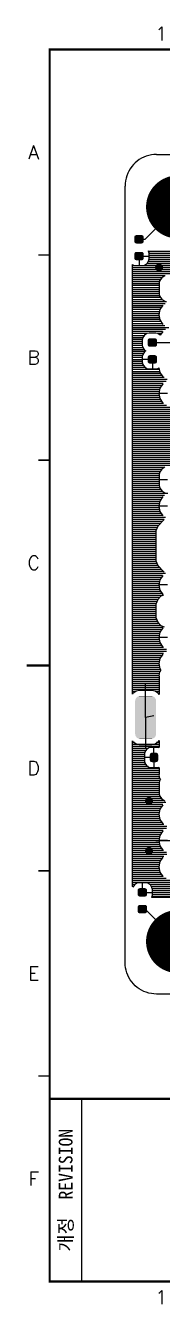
# Model space of a CAD drawing. Extents: x 295 to 953, y 10 to 290.
# Drawn here: x 486.7 to 516.6, y 9.8 to 290.2 of the extents above; entities that cross this region are included whole.
import ezdxf
from ezdxf.enums import TextEntityAlignment as Align

# ---------------------------------------------------------------- set-up
doc = ezdxf.new("R2010")
doc.units = 0
doc.header["$LTSCALE"] = 5
doc.header["$MEASUREMENT"] = 0
doc.linetypes.add('CENTER', pattern=[2, 1.25, -0.25, 0.25, -0.25])
doc.layers.get('0').update_dxf_attribs({"linetype": 'CONTINUOUS', "lineweight": 25})
doc.layers.add('2', color=2, linetype='CENTER', lineweight=13)
for name, color, linetype in [('DV-PEI-A6_BOT', 7, 'CONTINUOUS'), ('SHEET', 3, 'CONTINUOUS'), ('문자', 4, 'CONTINUOUS'), ('테두리', 3, 'CONTINUOUS')]:
    doc.layers.add(name, color=color, linetype=linetype)
doc.styles.add('MARK', font='ARLRDBD.TTF')
doc.styles.get("Standard").update_dxf_attribs({"font": 'simplex.shx'})
doc.styles.add('굴림체', font='')
doc.styles.get('굴림체').set_extended_font_data('GulimChe')

# ---------------------------------------------------------------- blocks, each defined once
blk = doc.blocks.new('B')
at = {"layer": '문자'}
blk.add_hatch(color=256, dxfattribs=at).paths.add_polyline_path([(13.79, 10), (15.31, 6), (16.84, 10)])
at = {"color": 4, "const_width": 0.6}
blk.add_lwpolyline([(48.46, 10.32, 1), (49.06, 10.32, 1)], format="xyb", close=True, dxfattribs=at)
at = {"layer": '문자'}
for p, q in [((10.73, 2), (7.68, 10)), ((7.68, 10), (10.09, 10)), ((11.94, 5.16), (10.09, 10)), ((10.73, 10), (13.15, 10)), ((13.79, 2), (10.73, 10)), ((14.99, 5.16), (13.15, 10)), ((13.79, 10), (16.84, 10)), ((15.31, 6), (13.79, 10)), ((16.84, 10), (15.31, 6)), ((11.94, 5.16), (10.73, 2)), ((14.99, 5.16), (13.79, 2))]:
    blk.add_line(p, q, dxfattribs=at)
at = {"layer": '문자', "style": 'MARK', "oblique": 15}
blk.add_text('WOOJIN', height=6.5, dxfattribs=at).set_placement((36.4, 6), align=Align.MIDDLE_CENTER)
blk = doc.blocks.new('C')
blk.add_line((15, 285), (15, 285))
at = {"layer": '2'}
for p, q in [((252.83, 53.35), (252.83, 44.65)), ((269.53, 49), (248.48, 49))]:
    blk.add_line(p, q, dxfattribs=at)
at = {"layer": 'SHEET'}
for p, q in [((393.14, 60.3), (392.07, 56.28)), ((22, 55), (22, 15)), ((227, 55), (227, 15)), ((247, 55), (247, 22)), ((271, 55), (271, 15)), ((271, 55), (271, 15)), ((333, 55), (333, 15)), ((247, 48), (227, 48)), ((405, 45), (333, 45)), ((333, 43), (247, 43)), ((287, 43), (287, 15)), ((311, 43), (311, 15)), ((333, 36), (247, 36)), ((311, 29), (247, 29)), ((405, 29), (333, 29)), ((396, 29), (396, 15)), ((311, 22), (227, 22))]:
    blk.add_line(p, q, dxfattribs=at)
at = {"layer": 'SHEET', "color": 4}
for p, q in [((258.53, 50.9), (268.03, 51.85)), ((258.53, 50.9), (258.53, 47.1)), ((268.03, 51.85), (268.03, 46.15)), ((258.53, 47.1), (268.03, 46.15))]:
    blk.add_line(p, q, dxfattribs=at)
at = {"layer": 'SHEET'}
for points in [[(333, 55), (380.19, 55), (380.19, 63.49), (333, 63.49)], [(380.19, 55), (405, 55), (405, 63.49), (380.19, 63.49)]]:
    blk.add_lwpolyline(points, close=True, dxfattribs=at)
at = {"layer": 'SHEET', "color": 4}
for radius in [2.85, 1.9]:
    blk.add_circle((252.83, 49), radius, dxfattribs=at)
at = {"layer": 'SHEET'}
blk.add_circle((265.7, 39.32), 3.32, dxfattribs=at)
at = {"layer": '테두리'}
blk.add_line((405, 285), (405, 15), dxfattribs=at)
for points, const_width in [([(210, 290), (210, 285)], 0.5), ([(63.75, 287.5), (63.75, 285)], 0.3), ([(112.5, 287.5), (112.5, 285)], 0.3), ([(161.25, 287.5), (161.25, 285)], 0.3), ([(258.75, 287.5), (258.75, 285)], 0.3), ([(307.5, 287.5), (307.5, 285)], 0.3), ([(356.25, 287.5), (356.25, 285)], 0.3), ([(15, 285), (15, 15), (405, 15), (405, 285), (15, 285)], 0.5), ([(12.5, 240), (15, 240)], 0.3), ([(407.5, 240), (405, 240)], 0.3), ([(12.5, 195), (15, 195)], 0.3), ([(407.5, 195), (405, 195)], 0.3), ([(10, 150), (15, 150)], 0.5), ([(410, 150), (405, 150)], 0.5), ([(12.5, 105), (15, 105)], 0.3), ([(407.5, 105), (405, 105)], 0.3), ([(12.5, 60), (15, 60)], 0.3), ([(407.5, 60), (405, 60)], 0.3), ([(15, 55), (405, 55)], 0.5), ([(63.75, 12.5), (63.75, 15)], 0.3), ([(112.5, 12.5), (112.5, 15)], 0.3), ([(161.25, 12.5), (161.25, 15)], 0.3), ([(210, 10), (210, 15)], 0.5), ([(258.75, 12.5), (258.75, 15)], 0.3), ([(307.5, 12.5), (307.5, 15)], 0.3), ([(356.25, 12.5), (356.25, 15)], 0.3)]:
    blk.add_lwpolyline(points, dxfattribs=dict(at, const_width=const_width))
blk.add_blockref('B', (271, 43))
at = {"layer": '문자'}
for s, p in [('1', (39.38, 288.5)), ('2', (88.12, 288.5)), ('3', (136.88, 288.5)), ('4', (185.62, 288.5)), ('5', (234.38, 288.5)), ('6', (283.12, 288.5)), ('7', (331.88, 288.5)), ('8', (380.62, 288.5)), ('A', (11.5, 262.5)), ('A', (408.5, 262.5)), ('B', (11.5, 217.5)), ('B', (408.5, 217.5)), ('C', (11.5, 172.5)), ('C', (408.5, 172.5)), ('D', (11.5, 127.5)), ('D', (408.5, 127.5)), ('E', (11.5, 82.5)), ('E', (408.5, 82.5)), ('F', (11.5, 37.5)), ('F', (408.5, 37.5)), ('1', (39.38, 11.5)), ('2', (88.12, 11.5)), ('3', (136.88, 11.5)), ('4', (185.62, 11.5)), ('5', (234.38, 11.5)), ('6', (283.12, 11.5)), ('7', (331.88, 11.5)), ('8', (380.62, 11.5))]:
    blk.add_text(s, height=3, dxfattribs=at).set_placement(p, align=Align.MIDDLE)
at = {"layer": '문자', "style": '굴림체'}
for s, height, p in [('SUB-TITLE', 2, (339.77, 61.98)), ('SHEET', 2, (384.24, 61.74)), ('설계 MEMO', 2.5, (237, 51.5)), ('작성일', 2, (279, 41)), ('승   인', 2, (322, 41)), ('DIM.IN mm', 2.85, (259, 39.5)), ('DATE', 2, (279, 38)), ('APPROVED', 2, (322, 38)), ('척도 SCALE', 2.5, (259, 32.5)), ('작  성', 2, (279, 34)), ('DRAWN', 2, (279, 31)), ('설  계', 2, (279, 27)), ('DESIGNED', 2, (279, 24)), ('검  토', 2, (279, 20)), ('CHECKED', 2, (279, 17))]:
    blk.add_text(s, height=height, dxfattribs=at).set_placement(p, align=Align.MIDDLE_CENTER)
blk.add_text('개정  REVISION', height=3, rotation=90, dxfattribs=at).set_placement((18.5, 35), align=Align.MIDDLE_CENTER)
for s, p in [('TITLE', (333.95, 42.05)), ('DWG.NO.', (333.95, 26.15))]:
    blk.add_text(s, height=2, dxfattribs=at).set_placement(p)
at = {"layer": '문자', "style": '굴림체', "width": 0.75}
blk.add_text('공차 적용기준 : WMS C 40201', height=2.85, dxfattribs=at).set_placement((249, 18.5), align=Align.MIDDLE_CENTER)

msp = doc.modelspace()

# ---------------------------------------------------------------- linework, layer by layer
msp.add_line((491.98, 15), (491.98, 15))
msp.add_line((491.98, 15), (491.98, 15))
for points, const_width in [([(523.42, 250.5, -1), (516.52, 250.5, -1)], 6.9), ([(516.35, 237.19, -1), (515.48, 237.19, -1)], 0.876), ([(514.16, 120.35, -1), (513.29, 120.35, -1)], 0.876), ([(514.16, 109.4, -1), (513.29, 109.4, -1)], 0.876), ([(523.42, 89.5, -1), (516.52, 89.5, -1)], 6.9)]:
    msp.add_lwpolyline(points, format="xyb", close=True, dxfattribs=dict(const_width=const_width))
for points in [[(512.54, 244.02), (512.48, 244.13), (510.53, 244.02), (510.59, 244.13)], [(512.47, 244.15), (512.38, 244.24), (510.59, 244.15), (510.69, 244.24)], [(512.48, 244.13), (512.47, 244.15), (510.59, 244.13), (510.59, 244.15)], [(512.38, 244.24), (512.36, 244.25), (510.69, 244.24), (510.7, 244.25)], [(512.36, 244.25), (512.25, 244.31), (510.7, 244.25), (510.82, 244.31)], [(512.25, 244.31), (512.22, 244.31), (510.82, 244.31), (510.83, 244.31)], [(512.22, 244.31), (512.11, 244.33), (510.83, 244.31), (510.96, 244.33)], [(512.56, 243.87), (512.55, 244), (510.5, 243.87), (510.52, 244)], [(512.57, 242.95), (512.57, 243.87), (510.5, 242.95), (510.5, 243.87)], [(512.54, 242.82), (512.56, 242.95), (510.52, 242.82), (510.5, 242.95)], [(512.55, 244), (512.54, 244.02), (510.52, 244), (510.53, 244.02)], [(512.54, 242.8), (512.54, 242.82), (510.53, 242.8), (510.52, 242.82)], [(512.48, 242.69), (512.54, 242.8), (510.58, 242.69), (510.53, 242.8)], [(512.47, 242.68), (512.48, 242.69), (510.6, 242.68), (510.58, 242.69)], [(512.38, 242.58), (512.47, 242.68), (510.68, 242.58), (510.6, 242.68)], [(512.37, 242.57), (512.38, 242.58), (510.7, 242.57), (510.68, 242.58)], [(512.25, 242.51), (512.37, 242.57), (510.81, 242.51), (510.7, 242.57)], [(512.24, 242.51), (512.25, 242.51), (510.84, 242.51), (510.81, 242.51)], [(512.11, 242.49), (512.24, 242.51), (510.96, 242.49), (510.84, 242.51)], [(512.56, 240.2), (512.55, 240.33), (510.5, 240.2), (510.52, 240.33)], [(512.57, 239.27), (512.57, 240.2), (510.5, 239.27), (510.5, 240.2)], [(512.54, 239.14), (512.56, 239.27), (510.52, 239.14), (510.5, 239.27)], [(512.55, 240.33), (512.54, 240.34), (510.52, 240.33), (510.53, 240.34)], [(512.54, 239.13), (512.54, 239.14), (510.53, 239.13), (510.52, 239.14)], [(512.54, 240.34), (512.48, 240.46), (510.53, 240.34), (510.59, 240.46)], [(512.48, 239.01), (512.54, 239.13), (510.58, 239.01), (510.53, 239.13)], [(512.47, 239), (512.48, 239.01), (510.6, 239), (510.58, 239.01)], [(512.47, 240.47), (512.38, 240.56), (510.59, 240.47), (510.69, 240.56)], [(512.48, 240.46), (512.47, 240.47), (510.59, 240.46), (510.59, 240.47)], [(512.38, 238.91), (512.47, 239), (510.68, 238.91), (510.6, 239)], [(512.37, 238.9), (512.38, 238.91), (510.7, 238.9), (510.68, 238.91)], [(512.38, 240.56), (512.36, 240.57), (510.69, 240.56), (510.7, 240.57)], [(512.36, 240.57), (512.25, 240.63), (510.7, 240.57), (510.82, 240.63)], [(512.25, 238.84), (512.37, 238.9), (510.81, 238.84), (510.7, 238.9)], [(512.24, 238.84), (512.25, 238.84), (510.84, 238.84), (510.81, 238.84)], [(512.25, 240.63), (512.22, 240.64), (510.82, 240.63), (510.83, 240.64)], [(512.22, 240.64), (512.11, 240.66), (510.83, 240.64), (510.96, 240.66)], [(512.11, 238.82), (512.24, 238.84), (510.96, 238.82), (510.84, 238.84)], [(515.39, 221.51), (515.3, 221.6), (513.51, 221.51), (513.61, 221.6)], [(515.3, 221.6), (515.29, 221.61), (513.61, 221.6), (513.62, 221.61)], [(515.29, 221.61), (515.17, 221.67), (513.62, 221.61), (513.74, 221.67)], [(515.17, 221.67), (515.15, 221.67), (513.74, 221.67), (513.75, 221.67)], [(515.15, 221.67), (515.03, 221.69), (513.75, 221.67), (513.88, 221.69)], [(515.49, 221.23), (515.47, 221.36), (513.42, 221.23), (513.44, 221.36)], [(515.49, 220.31), (515.49, 221.23), (513.42, 220.31), (513.42, 221.23)], [(515.46, 220.18), (515.49, 220.31), (513.44, 220.18), (513.42, 220.31)], [(515.47, 221.36), (515.46, 221.38), (513.44, 221.36), (513.45, 221.38)], [(515.46, 220.17), (515.46, 220.18), (513.45, 220.17), (513.44, 220.18)], [(515.46, 221.38), (515.4, 221.5), (513.45, 221.38), (513.51, 221.5)], [(515.4, 220.05), (515.46, 220.17), (513.5, 220.05), (513.45, 220.17)], [(515.39, 220.04), (515.4, 220.05), (513.52, 220.04), (513.5, 220.05)], [(515.4, 221.5), (515.39, 221.51), (513.51, 221.5), (513.51, 221.51)], [(515.3, 219.94), (515.39, 220.04), (513.61, 219.94), (513.52, 220.04)], [(515.29, 219.94), (515.3, 219.94), (513.62, 219.94), (513.61, 219.94)], [(515.17, 219.88), (515.29, 219.94), (513.73, 219.88), (513.62, 219.94)], [(515.16, 219.87), (515.17, 219.88), (513.76, 219.87), (513.73, 219.88)], [(515.03, 219.85), (515.16, 219.87), (513.88, 219.85), (513.76, 219.87)], [(515.49, 217.56), (515.47, 217.69), (513.42, 217.56), (513.44, 217.69)], [(515.49, 216.64), (515.49, 217.56), (513.42, 216.64), (513.42, 217.56)], [(515.46, 216.51), (515.49, 216.64), (513.44, 216.51), (513.42, 216.64)], [(515.47, 217.69), (515.46, 217.7), (513.44, 217.69), (513.45, 217.7)], [(515.46, 216.49), (515.46, 216.51), (513.45, 216.49), (513.44, 216.51)], [(515.46, 217.7), (515.4, 217.82), (513.45, 217.7), (513.51, 217.82)], [(515.4, 216.38), (515.46, 216.49), (513.5, 216.38), (513.45, 216.49)], [(515.39, 216.36), (515.4, 216.38), (513.52, 216.36), (513.5, 216.38)], [(515.39, 217.83), (515.3, 217.93), (513.51, 217.83), (513.61, 217.93)], [(515.4, 217.82), (515.39, 217.83), (513.51, 217.82), (513.51, 217.83)], [(515.3, 216.27), (515.39, 216.36), (513.61, 216.27), (513.52, 216.36)], [(515.3, 217.93), (515.29, 217.93), (513.61, 217.93), (513.62, 217.93)], [(515.29, 216.26), (515.3, 216.27), (513.62, 216.26), (513.61, 216.27)], [(515.29, 217.93), (515.17, 217.99), (513.62, 217.93), (513.74, 217.99)], [(515.17, 216.2), (515.29, 216.26), (513.73, 216.2), (513.62, 216.26)], [(515.16, 216.2), (515.17, 216.2), (513.76, 216.2), (513.73, 216.2)], [(515.17, 217.99), (515.15, 218), (513.74, 217.99), (513.75, 218)], [(515.15, 218), (515.03, 218.02), (513.75, 218), (513.88, 218.02)], [(515.03, 216.18), (515.16, 216.2), (513.88, 216.18), (513.76, 216.2)], [(514.92, 143.01), (514.78, 143.12), (511.03, 143.01), (511.18, 143.12)], [(514.78, 143.12), (514.74, 143.15), (511.18, 143.12), (511.22, 143.15)], [(514.74, 143.15), (514.58, 143.23), (511.22, 143.15), (511.39, 143.23)], [(514.58, 143.23), (514.53, 143.25), (511.39, 143.23), (511.42, 143.25)], [(514.53, 143.25), (514.36, 143.3), (511.42, 143.25), (511.62, 143.3)], [(514.36, 143.3), (514.28, 143.31), (511.62, 143.3), (511.65, 143.31)], [(514.28, 143.31), (514.13, 143.33), (511.65, 143.31), (511.83, 143.33)], [(515.28, 142.17), (515.27, 142.36), (510.68, 142.17), (510.7, 142.36)], [(515.28, 142.09), (515.28, 142.17), (510.68, 142.09), (510.68, 142.17)], [(515.28, 135.13), (515.28, 142.09), (510.68, 135.13), (510.68, 142.09)], [(515.26, 142.4), (515.21, 142.58), (510.7, 142.4), (510.76, 142.58)], [(515.27, 142.36), (515.26, 142.4), (510.7, 142.36), (510.7, 142.4)], [(515.21, 142.58), (515.19, 142.63), (510.76, 142.58), (510.77, 142.63)], [(515.19, 142.63), (515.1, 142.79), (510.77, 142.63), (510.86, 142.79)], [(515.1, 142.79), (515.07, 142.83), (510.86, 142.79), (510.88, 142.83)], [(515.07, 142.83), (514.96, 142.97), (510.88, 142.83), (511.01, 142.97)], [(514.96, 142.97), (514.92, 143.01), (511.01, 142.97), (511.03, 143.01)], [(515.28, 135.05), (515.28, 135.13), (510.68, 135.05), (510.68, 135.13)], [(515.26, 134.86), (515.28, 135.05), (510.7, 134.86), (510.68, 135.05)], [(515.26, 134.82), (515.26, 134.86), (510.71, 134.82), (510.7, 134.86)], [(515.2, 134.64), (515.26, 134.82), (510.76, 134.64), (510.71, 134.82)], [(515.19, 134.6), (515.2, 134.64), (510.78, 134.6), (510.76, 134.64)], [(515.1, 134.43), (515.19, 134.6), (510.86, 134.43), (510.78, 134.6)], [(515.08, 134.39), (515.1, 134.43), (510.89, 134.39), (510.86, 134.43)], [(514.96, 134.25), (515.08, 134.39), (511, 134.25), (510.89, 134.39)], [(514.93, 134.22), (514.96, 134.25), (511.04, 134.22), (511, 134.25)], [(514.78, 134.1), (514.93, 134.22), (511.18, 134.1), (511.04, 134.22)], [(514.75, 134.07), (514.78, 134.1), (511.22, 134.07), (511.18, 134.1)], [(514.57, 133.99), (514.75, 134.07), (511.38, 133.99), (511.22, 134.07)], [(514.54, 133.97), (514.57, 133.99), (511.44, 133.97), (511.38, 133.99)], [(514.35, 133.92), (514.54, 133.97), (511.6, 133.92), (511.44, 133.97)], [(514.32, 133.91), (514.35, 133.92), (511.69, 133.91), (511.6, 133.92)], [(514.13, 133.9), (514.32, 133.91), (511.83, 133.9), (511.69, 133.91)], [(515.73, 130.42), (515.71, 130.55), (513.89, 130.42), (513.91, 130.55)], [(515.73, 129.28), (515.73, 130.42), (513.89, 129.28), (513.89, 130.42)], [(515.73, 129.27), (515.73, 129.28), (513.89, 129.27), (513.89, 129.28)], [(515.71, 129.14), (515.73, 129.27), (513.91, 129.14), (513.89, 129.27)], [(515.7, 130.57), (515.65, 130.68), (513.91, 130.57), (513.98, 130.68)], [(515.71, 130.55), (515.7, 130.57), (513.91, 130.55), (513.91, 130.57)], [(515.71, 129.13), (515.71, 129.14), (513.92, 129.13), (513.91, 129.14)], [(515.64, 129.01), (515.71, 129.13), (513.97, 129.01), (513.92, 129.13)], [(515.63, 130.7), (515.55, 130.79), (513.98, 130.7), (514.08, 130.79)], [(515.65, 130.68), (515.63, 130.7), (513.98, 130.68), (513.98, 130.7)], [(515.55, 130.79), (515.53, 130.8), (514.08, 130.79), (514.09, 130.8)], [(515.53, 130.8), (515.42, 130.85), (514.09, 130.8), (514.21, 130.85)], [(515.42, 130.85), (515.39, 130.86), (514.21, 130.85), (514.22, 130.86)], [(515.39, 130.86), (515.27, 130.88), (514.22, 130.86), (514.35, 130.88)], [(515.64, 129), (515.64, 129.01), (513.99, 129), (513.97, 129.01)], [(515.54, 128.91), (515.64, 129), (514.08, 128.91), (513.99, 129)], [(515.53, 128.9), (515.54, 128.91), (514.09, 128.9), (514.08, 128.91)], [(515.41, 128.84), (515.53, 128.9), (514.2, 128.84), (514.09, 128.9)], [(515.4, 128.84), (515.41, 128.84), (514.23, 128.84), (514.2, 128.84)], [(515.27, 128.82), (515.4, 128.84), (514.35, 128.82), (514.23, 128.84)], [(515.27, 128.81), (515.27, 128.82), (514.35, 128.81), (514.35, 128.82)], [(513.27, 100.89), (513.21, 101), (511.26, 100.89), (511.32, 101)], [(513.2, 101.02), (513.11, 101.11), (511.32, 101.02), (511.42, 101.11)], [(513.21, 101), (513.2, 101.02), (511.32, 101), (511.32, 101.02)], [(513.11, 101.11), (513.09, 101.12), (511.42, 101.11), (511.43, 101.12)], [(513.09, 101.12), (512.98, 101.18), (511.43, 101.12), (511.55, 101.18)], [(512.98, 101.18), (512.95, 101.18), (511.55, 101.18), (511.56, 101.18)], [(512.95, 101.18), (512.84, 101.2), (511.56, 101.18), (511.69, 101.2)], [(513.29, 100.74), (513.28, 100.87), (511.23, 100.74), (511.25, 100.87)], [(513.3, 99.82), (513.3, 100.74), (511.23, 99.82), (511.23, 100.74)], [(513.27, 99.69), (513.29, 99.82), (511.25, 99.69), (511.23, 99.82)], [(513.28, 100.87), (513.27, 100.89), (511.25, 100.87), (511.26, 100.89)], [(513.27, 99.68), (513.27, 99.69), (511.26, 99.68), (511.25, 99.69)], [(513.21, 99.56), (513.27, 99.68), (511.31, 99.56), (511.26, 99.68)], [(513.2, 99.55), (513.21, 99.56), (511.33, 99.55), (511.31, 99.56)], [(513.11, 99.45), (513.2, 99.55), (511.41, 99.45), (511.33, 99.55)], [(513.1, 99.44), (513.11, 99.45), (511.43, 99.44), (511.41, 99.45)], [(512.98, 99.39), (513.1, 99.44), (511.54, 99.39), (511.43, 99.44)], [(512.97, 99.38), (512.98, 99.39), (511.57, 99.38), (511.54, 99.39)], [(512.84, 99.36), (512.97, 99.38), (511.69, 99.36), (511.57, 99.38)], [(513.29, 97.07), (513.28, 97.2), (511.23, 97.07), (511.25, 97.2)], [(513.3, 96.15), (513.3, 97.07), (511.23, 96.15), (511.23, 97.07)], [(513.27, 96.02), (513.29, 96.15), (511.25, 96.02), (511.23, 96.15)], [(513.28, 97.2), (513.27, 97.21), (511.25, 97.2), (511.26, 97.21)], [(513.27, 96), (513.27, 96.02), (511.26, 96), (511.25, 96.02)], [(513.27, 97.21), (513.21, 97.33), (511.26, 97.21), (511.32, 97.33)], [(513.21, 95.88), (513.27, 96), (511.31, 95.88), (511.26, 96)], [(513.2, 95.87), (513.21, 95.88), (511.33, 95.87), (511.31, 95.88)], [(513.2, 97.34), (513.11, 97.43), (511.32, 97.34), (511.42, 97.43)], [(513.21, 97.33), (513.2, 97.34), (511.32, 97.33), (511.32, 97.34)], [(513.11, 95.78), (513.2, 95.87), (511.41, 95.78), (511.33, 95.87)], [(513.1, 95.77), (513.11, 95.78), (511.43, 95.77), (511.41, 95.78)], [(513.11, 97.43), (513.09, 97.44), (511.42, 97.43), (511.43, 97.44)], [(513.09, 97.44), (512.98, 97.5), (511.43, 97.44), (511.55, 97.5)], [(512.98, 95.71), (513.1, 95.77), (511.54, 95.71), (511.43, 95.77)], [(512.97, 95.71), (512.98, 95.71), (511.57, 95.71), (511.54, 95.71)], [(512.98, 97.5), (512.95, 97.51), (511.55, 97.5), (511.56, 97.51)], [(512.95, 97.51), (512.84, 97.53), (511.56, 97.51), (511.69, 97.53)], [(512.84, 95.69), (512.97, 95.71), (511.69, 95.69), (511.57, 95.71)]]:
    msp.add_solid(points)
at = {"layer": 'DV-PEI-A6_BOT'}
for p, q in [((511.6, 260.87), (511.14, 260.54)), ((512.09, 261.16), (511.6, 260.87)), ((512.61, 261.42), (512.09, 261.16)), ((513.13, 261.63), (512.61, 261.42)), ((513.68, 261.78), (513.13, 261.63)), ((514.24, 261.9), (513.68, 261.78)), ((514.8, 261.98), (514.24, 261.9)), ((515.38, 262), (514.8, 261.98)), ((515.38, 262), (858.07, 262)), ((509.31, 258.38), (509.06, 257.87)), ((509.6, 258.87), (509.31, 258.38)), ((509.93, 259.34), (509.6, 258.87)), ((510.3, 259.77), (509.93, 259.34)), ((510.7, 260.17), (510.3, 259.77)), ((511.14, 260.54), (510.7, 260.17)), ((508.5, 255.67), (508.48, 255.09)), ((508.57, 256.23), (508.5, 255.67)), ((508.69, 256.79), (508.57, 256.23)), ((508.85, 257.34), (508.69, 256.79)), ((509.06, 257.87), (508.85, 257.34)), ((508.48, 84.9), (508.48, 255.09)), ((512.89, 243.41), (519.97, 250.5)), ((511.53, 243.41), (512.89, 243.41)), ((511.53, 239.3), (511.53, 237.64)), ((511.97, 239.74), (513.74, 239.74)), ((513.29, 238.1), (513.64, 238.64)), ((531.68, 238.5), (513.55, 238.5)), ((513.64, 240.83), (513.64, 240.85)), ((513.64, 240.85), (527.3, 240.84)), ((513.74, 240.36), (513.64, 240.83)), ((513.64, 238.64), (513.74, 239.11)), ((531.68, 240.69), (513.67, 240.69)), ((531.68, 238.94), (513.71, 238.94)), ((513.74, 239.11), (513.74, 240.36)), ((531.68, 240.26), (513.74, 240.26)), ((531.68, 239.82), (513.74, 239.82)), ((531.68, 239.38), (513.74, 239.38)), ((510.07, 159.79), (510.07, 237.91)), ((510.07, 237.91), (510.32, 237.74)), ((531.68, 237.63), (510.07, 237.63)), ((531.68, 237.19), (510.07, 237.19)), ((531.68, 236.75), (510.07, 236.75)), ((531.68, 236.31), (510.07, 236.31)), ((531.68, 235.87), (510.07, 235.87)), ((510.32, 237.74), (510.8, 237.64)), ((510.8, 237.64), (512.27, 237.64)), ((512.27, 237.64), (512.75, 237.74)), ((512.75, 237.74), (513.29, 238.1)), ((531.68, 238.06), (513.24, 238.06)), ((517.22, 235.44), (510.07, 235.44)), ((516.52, 235), (510.07, 235)), ((516.21, 234.56), (510.07, 234.56)), ((516, 234.12), (510.07, 234.12)), ((515.91, 233.68), (510.07, 233.68)), ((515.91, 233.25), (510.07, 233.25)), ((516.04, 234.3), (515.91, 233.7)), ((515.91, 233.7), (515.91, 231.55)), ((516.49, 234.97), (516.04, 234.3)), ((517.16, 235.43), (516.49, 234.97)), ((515.91, 232.81), (510.07, 232.81)), ((515.91, 232.37), (510.07, 232.37)), ((515.91, 231.93), (510.07, 231.93)), ((515.93, 231.49), (510.07, 231.49)), ((516.01, 231.05), (510.07, 231.05)), ((516.26, 230.62), (510.07, 230.62)), ((516.63, 230.18), (510.07, 230.18)), ((515.91, 231.55), (516.04, 230.95)), ((516.04, 230.95), (516.49, 230.28)), ((516.49, 230.28), (517.16, 229.82)), ((517.57, 229.74), (510.07, 229.74)), ((517.22, 229.3), (510.07, 229.3)), ((516.66, 228.86), (510.07, 228.86)), ((516.36, 228.43), (510.07, 228.43)), ((516.08, 227.99), (510.07, 227.99)), ((516, 227.55), (510.07, 227.55)), ((516.09, 228.02), (515.86, 226.88)), ((516.73, 228.98), (516.09, 228.02)), ((515.91, 227.11), (510.07, 227.11)), ((515.9, 226.67), (510.07, 226.67)), ((515.98, 226.23), (510.07, 226.23)), ((516.07, 225.8), (510.07, 225.8)), ((516.34, 225.36), (510.07, 225.36)), ((516.63, 224.92), (510.07, 224.92)), ((517.16, 224.48), (510.07, 224.48)), ((515.86, 226.88), (516.09, 225.74)), ((516.09, 225.74), (516.73, 224.77)), ((518.09, 224.04), (510.07, 224.04)), ((517.3, 223.61), (510.07, 223.61)), ((516.69, 223.17), (510.07, 223.17)), ((513.19, 222.73), (510.07, 222.73)), ((512.63, 222.29), (510.07, 222.29)), ((512.34, 221.85), (510.07, 221.85)), ((512.35, 221.87), (512.25, 221.4)), ((512.71, 222.41), (512.35, 221.87)), ((513.24, 222.77), (512.71, 222.41)), ((513.72, 222.86), (513.24, 222.77)), ((515.19, 222.86), (513.72, 222.86)), ((515.67, 222.77), (515.19, 222.86)), ((516.19, 222.42), (515.67, 222.77)), ((516.4, 222.73), (515.72, 222.73)), ((516.73, 223.23), (516.19, 222.42)), ((512.26, 221.42), (510.07, 221.42)), ((512.25, 220.98), (510.07, 220.98)), ((512.25, 220.54), (510.07, 220.54)), ((512.26, 220.1), (510.07, 220.1)), ((512.36, 219.66), (510.07, 219.66)), ((512.65, 219.22), (510.07, 219.22)), ((512.25, 221.4), (512.25, 220.15)), ((512.25, 220.15), (512.35, 219.68)), ((512.35, 219.68), (512.71, 219.14)), ((512.71, 219.14), (513.02, 218.94)), ((513.02, 218.94), (512.71, 218.73)), ((514.45, 220.77), (518.48, 220.77)), ((512.79, 218.79), (510.07, 218.79)), ((512.46, 218.35), (510.07, 218.35)), ((512.29, 217.91), (510.07, 217.91)), ((512.25, 217.47), (510.07, 217.47)), ((512.25, 217.03), (510.07, 217.03)), ((512.25, 216.6), (510.07, 216.6)), ((512.32, 216.16), (510.07, 216.16)), ((512.35, 218.19), (512.25, 217.72)), ((512.25, 217.72), (512.25, 216.47)), ((514.02, 217.1), (512.25, 217.1)), ((512.25, 216.47), (512.35, 216)), ((512.71, 218.73), (512.35, 218.19)), ((512.35, 216), (512.71, 215.46)), ((514.45, 216.66), (514.45, 215.01)), ((512.53, 215.72), (510.07, 215.72)), ((512.98, 215.28), (510.07, 215.28)), ((515.97, 214.84), (510.07, 214.84)), ((516.05, 214.4), (510.07, 214.4)), ((516.26, 213.97), (510.07, 213.97)), ((516.56, 213.53), (510.07, 213.53)), ((512.71, 215.46), (513.24, 215.1)), ((513.24, 215.1), (513.72, 215.01)), ((513.72, 215.01), (515.19, 215.01)), ((515.19, 215.01), (515.67, 215.1)), ((515.67, 215.1), (515.89, 215.25)), ((515.89, 215.25), (516.09, 214.24)), ((516.09, 214.24), (516.73, 213.27)), ((517, 213.09), (510.07, 213.09)), ((517.66, 212.65), (510.07, 212.65)), ((517.46, 212.21), (510.07, 212.21)), ((516.8, 211.78), (510.07, 211.78)), ((516.47, 211.34), (510.07, 211.34)), ((516.18, 210.9), (510.07, 210.9)), ((516.03, 210.46), (510.07, 210.46)), ((516.09, 210.77), (515.86, 209.63)), ((516.73, 211.73), (516.09, 210.77)), ((515.94, 210.02), (510.07, 210.02)), ((515.87, 209.59), (510.07, 209.59)), ((515.96, 209.15), (510.07, 209.15)), ((516.04, 208.71), (510.07, 208.71)), ((516.23, 208.27), (510.07, 208.27)), ((516.52, 207.83), (510.07, 207.83)), ((517.8, 209.63), (515.86, 209.63)), ((515.86, 209.63), (516.09, 208.49)), ((516.09, 208.49), (516.73, 207.52)), ((516.91, 207.39), (510.07, 207.39)), ((517.57, 206.96), (510.07, 206.96)), ((579.51, 206.52), (510.07, 206.52)), ((579.8, 206.08), (510.07, 206.08)), ((580.41, 205.64), (510.07, 205.64)), ((596.44, 205.2), (510.07, 205.2)), ((595.82, 204.77), (510.07, 204.77)), ((595.53, 204.33), (510.07, 204.33)), ((595.35, 203.89), (510.07, 203.89)), ((526.53, 203.45), (510.07, 203.45)), ((525.68, 203.01), (510.07, 203.01)), ((525.24, 202.57), (510.07, 202.57)), ((524.81, 202.14), (510.07, 202.14)), ((524.37, 201.7), (510.07, 201.7)), ((523.93, 201.26), (510.07, 201.26)), ((523.49, 200.82), (510.07, 200.82)), ((523.05, 200.38), (510.07, 200.38)), ((522.8, 199.95), (510.07, 199.95)), ((522.62, 199.51), (510.07, 199.51)), ((522.49, 199.07), (510.07, 199.07)), ((522.49, 198.63), (510.07, 198.63)), ((522.49, 198.19), (510.07, 198.19)), ((522.49, 197.76), (510.07, 197.76)), ((522.49, 197.32), (510.07, 197.32)), ((522.49, 196.88), (510.07, 196.88)), ((522.49, 196.44), (510.07, 196.44)), ((522.49, 196), (510.07, 196)), ((522.49, 195.56), (510.07, 195.56)), ((522.49, 195.13), (510.07, 195.13)), ((522.49, 194.69), (510.07, 194.69)), ((522.49, 194.25), (510.07, 194.25)), ((522.49, 193.81), (510.07, 193.81)), ((517.04, 193.37), (510.07, 193.37)), ((516.44, 192.94), (510.07, 192.94)), ((516.15, 192.5), (510.07, 192.5)), ((515.98, 192.06), (510.07, 192.06)), ((515.91, 191.62), (510.07, 191.62)), ((515.91, 191.18), (510.07, 191.18)), ((515.91, 190.74), (510.07, 190.74)), ((516.04, 192.33), (515.91, 191.73)), ((515.91, 191.73), (515.91, 189.58)), ((516.49, 193.01), (516.04, 192.33)), ((517.16, 193.46), (516.49, 193.01)), ((515.91, 190.31), (510.07, 190.31)), ((515.91, 189.87), (510.07, 189.87)), ((515.94, 189.43), (510.07, 189.43)), ((516.03, 188.99), (510.07, 188.99)), ((516.32, 188.55), (510.07, 188.55)), ((516.77, 188.12), (510.07, 188.12)), ((517.8, 190.66), (515.91, 190.66)), ((515.91, 189.58), (516.04, 188.98)), ((516.04, 188.98), (516.49, 188.31)), ((516.49, 188.31), (517.16, 187.85)), ((517.81, 187.68), (510.07, 187.68)), ((517.08, 187.24), (510.07, 187.24)), ((516.59, 186.8), (510.07, 186.8)), ((516.3, 186.36), (510.07, 186.36)), ((516.06, 185.93), (510.07, 185.93)), ((515.98, 185.49), (510.07, 185.49)), ((516.09, 186.05), (515.86, 184.91)), ((516.73, 187.01), (516.09, 186.05)), ((515.89, 185.05), (510.07, 185.05)), ((515.92, 184.61), (510.07, 184.61)), ((516.01, 184.17), (510.07, 184.17)), ((516.11, 183.73), (510.07, 183.73)), ((516.4, 183.3), (510.07, 183.3)), ((516.69, 182.86), (510.07, 182.86)), ((517.3, 182.42), (510.07, 182.42)), ((517.8, 184.91), (515.86, 184.91)), ((515.86, 184.91), (516.09, 183.77)), ((516.09, 183.77), (516.73, 182.8)), ((517.07, 181.98), (510.07, 181.98)), ((516.63, 181.54), (510.07, 181.54)), ((516.19, 181.11), (510.07, 181.11)), ((515.75, 180.67), (510.07, 180.67)), ((515.49, 180.23), (510.07, 180.23)), ((515.31, 179.79), (510.07, 179.79)), ((515.62, 180.54), (515.18, 179.49)), ((517.07, 181.99), (515.62, 180.54)), ((515.18, 179.35), (510.07, 179.35)), ((515.18, 178.91), (510.07, 178.91)), ((515.18, 178.48), (510.07, 178.48)), ((515.18, 178.04), (510.07, 178.04)), ((515.18, 177.6), (510.07, 177.6)), ((515.18, 177.16), (510.07, 177.16)), ((515.18, 176.72), (510.07, 176.72)), ((515.18, 179.49), (515.18, 172.94)), ((515.18, 176.29), (510.07, 176.29)), ((515.18, 175.85), (510.07, 175.85)), ((515.18, 175.41), (510.07, 175.41)), ((515.18, 174.97), (510.07, 174.97)), ((515.18, 174.53), (510.07, 174.53)), ((515.18, 174.1), (510.07, 174.1)), ((515.18, 173.66), (510.07, 173.66)), ((515.18, 173.22), (510.07, 173.22)), ((515.25, 172.78), (510.07, 172.78)), ((515.44, 172.34), (510.07, 172.34)), ((515.62, 171.9), (510.07, 171.9)), ((516.04, 171.47), (510.07, 171.47)), ((515.18, 172.94), (515.62, 171.89)), ((515.62, 171.89), (517.07, 170.44)), ((516.48, 171.03), (510.07, 171.03)), ((516.92, 170.59), (510.07, 170.59)), ((517.32, 170.15), (510.07, 170.15)), ((516.7, 169.71), (510.07, 169.71)), ((516.41, 169.28), (510.07, 169.28)), ((516.11, 168.84), (510.07, 168.84)), ((516.01, 168.4), (510.07, 168.4)), ((516.09, 168.8), (515.86, 167.66)), ((516.73, 169.76), (516.09, 168.8)), ((515.92, 167.96), (510.07, 167.96)), ((515.89, 167.52), (510.07, 167.52)), ((515.97, 167.08), (510.07, 167.08)), ((516.06, 166.65), (510.07, 166.65)), ((516.29, 166.21), (510.07, 166.21)), ((516.59, 165.77), (510.07, 165.77)), ((517.8, 167.66), (515.86, 167.66)), ((515.86, 167.66), (516.09, 166.52)), ((516.09, 166.52), (516.73, 165.55)), ((516.69, 165.33), (510.07, 165.33)), ((516.04, 164.89), (510.07, 164.89)), ((515.62, 164.46), (510.07, 164.46)), ((515.44, 164.02), (510.07, 164.02)), ((515.25, 163.58), (510.07, 163.58)), ((515.18, 163.14), (510.07, 163.14)), ((515.18, 162.7), (510.07, 162.7)), ((515.62, 164.48), (515.18, 163.42)), ((515.18, 163.42), (515.18, 160.53)), ((516.34, 165.19), (515.62, 164.48)), ((516.91, 165.43), (516.34, 165.19)), ((515.18, 162.27), (510.07, 162.27)), ((515.18, 161.83), (510.07, 161.83)), ((515.18, 161.39), (510.07, 161.39)), ((515.18, 160.95), (510.07, 160.95)), ((515.19, 160.51), (510.07, 160.51)), ((515.37, 160.07), (510.07, 160.07)), ((515.18, 160.53), (515.62, 159.47)), ((510.07, 143.72), (510.07, 159.79)), ((515.55, 159.64), (510.07, 159.64)), ((515.9, 159.2), (510.07, 159.2)), ((516.34, 158.76), (510.07, 158.76)), ((516.83, 158.32), (510.07, 158.32)), ((516.48, 157.88), (510.07, 157.88)), ((516.19, 157.45), (510.07, 157.45)), ((515.62, 159.47), (516.34, 158.76)), ((516.09, 157.3), (515.86, 156.15)), ((516.73, 158.26), (516.09, 157.3)), ((516.34, 158.76), (517.04, 158.47)), ((516.03, 157.01), (510.07, 157.01)), ((515.94, 156.57), (510.07, 156.57)), ((515.86, 156.13), (510.07, 156.13)), ((515.95, 155.69), (510.07, 155.69)), ((516.04, 155.25), (510.07, 155.25)), ((516.22, 154.82), (510.07, 154.82)), ((516.51, 154.38), (510.07, 154.38)), ((517.8, 156.15), (515.86, 156.15)), ((515.86, 156.15), (516.09, 155.02)), ((516.09, 155.02), (516.73, 154.05)), ((516.9, 153.94), (510.07, 153.94)), ((517.55, 153.5), (510.07, 153.5)), ((517.56, 153.06), (510.07, 153.06)), ((516.91, 152.63), (510.07, 152.63)), ((516.52, 152.19), (510.07, 152.19)), ((516.22, 151.75), (510.07, 151.75)), ((516.09, 151.54), (515.86, 150.41)), ((516.73, 152.51), (516.09, 151.54)), ((516.04, 151.31), (510.07, 151.31)), ((515.96, 150.87), (510.07, 150.87)), ((515.87, 150.43), (510.07, 150.43)), ((515.94, 150), (510.07, 150)), ((516.03, 149.56), (510.07, 149.56)), ((516.18, 149.12), (510.07, 149.12)), ((516.14, 148.68), (510.07, 148.68)), ((515.86, 150.41), (516.09, 149.27)), ((516.14, 148.7), (516.08, 148.56)), ((516.09, 149.27), (516.32, 148.92)), ((516.24, 148.8), (516.14, 148.7)), ((516.32, 148.92), (516.24, 148.8)), ((515.96, 148.24), (510.07, 148.24)), ((515.9, 147.81), (510.07, 147.81)), ((515.91, 147.37), (510.07, 147.37)), ((515.91, 146.93), (510.07, 146.93)), ((515.91, 146.49), (510.07, 146.49)), ((515.91, 146.05), (510.07, 146.05)), ((512.98, 145.9), (512.99, 145.91)), ((512.98, 138.61), (512.98, 145.9)), ((515.91, 148.02), (515.89, 147.87)), ((515.89, 147.87), (515.91, 147.72)), ((515.97, 148.3), (515.91, 148.16)), ((515.91, 148.16), (515.91, 148.02)), ((515.91, 147.72), (515.91, 143.67)), ((516, 148.44), (515.97, 148.3)), ((516.08, 148.56), (516, 148.44)), ((515.91, 145.62), (510.07, 145.62)), ((515.91, 145.18), (510.07, 145.18)), ((515.91, 144.74), (510.07, 144.74)), ((510.84, 144.3), (510.07, 144.3)), ((510.19, 143.86), (510.07, 143.86)), ((510.16, 143.85), (510.07, 143.72)), ((510.93, 144.36), (510.16, 143.85)), ((511.6, 144.49), (510.93, 144.36)), ((514.35, 144.49), (511.6, 144.49)), ((512.98, 139.05), (512.98, 144.49)), ((515.03, 144.36), (514.35, 144.49)), ((515.8, 143.85), (515.03, 144.36)), ((515.91, 144.3), (515.11, 144.3)), ((515.91, 143.86), (515.77, 143.86)), ((515.91, 143.67), (515.8, 143.85)), ((514.81, 138.97), (512.98, 138.61)), ((512.98, 138.61), (512.98, 132.05)), ((512.98, 138.17), (512.98, 132.72)), ((510.07, 115.97), (510.07, 133.49)), ((510.07, 133.49), (510.16, 133.37)), ((510.56, 133.1), (510.07, 133.1)), ((515.91, 132.66), (510.07, 132.66)), ((515.91, 132.23), (510.07, 132.23)), ((510.16, 133.37), (510.93, 132.86)), ((510.93, 132.86), (511.6, 132.72)), ((511.6, 132.72), (514.35, 132.72)), ((512.98, 132.05), (512.99, 132.04)), ((513.71, 131.95), (513.17, 131.59)), ((514.19, 132.05), (513.71, 131.95)), ((515.43, 132.05), (514.19, 132.05)), ((514.35, 132.72), (515.03, 132.86)), ((514.81, 130.29), (514.81, 132.05)), ((515.03, 132.86), (515.8, 133.37)), ((515.91, 133.1), (515.39, 133.1)), ((515.89, 131.96), (515.43, 132.05)), ((515.8, 133.37), (515.91, 133.55)), ((515.91, 132.09), (515.89, 131.96)), ((515.91, 133.55), (515.91, 132.09)), ((515.91, 133.54), (515.91, 133.54)), ((513.46, 131.79), (510.07, 131.79)), ((513.01, 131.35), (510.07, 131.35)), ((512.78, 130.91), (510.07, 130.91)), ((512.72, 130.47), (510.07, 130.47)), ((512.72, 130.03), (510.07, 130.03)), ((512.72, 129.6), (510.07, 129.6)), ((512.72, 129.16), (510.07, 129.16)), ((512.81, 131.06), (512.72, 130.58)), ((512.72, 130.58), (512.72, 129.11)), ((514.37, 129.85), (512.72, 129.85)), ((512.72, 129.11), (512.81, 128.63)), ((513.17, 131.59), (512.81, 131.06)), ((514.81, 129.41), (514.81, 127.64)), ((512.79, 128.72), (510.07, 128.72)), ((513.05, 128.28), (510.07, 128.28)), ((513.55, 127.84), (510.07, 127.84)), ((515.91, 127.41), (510.07, 127.41)), ((515.91, 126.97), (510.07, 126.97)), ((515.91, 126.53), (510.07, 126.53)), ((512.81, 128.63), (513.17, 128.1)), ((513.17, 128.1), (513.71, 127.74)), ((513.71, 127.74), (514.19, 127.64)), ((514.19, 127.64), (515.43, 127.64)), ((515.43, 127.64), (515.89, 127.73)), ((515.89, 127.73), (515.91, 127.6)), ((515.91, 127.6), (515.91, 126.12)), ((515.91, 126.09), (510.07, 126.09)), ((515.93, 125.65), (510.07, 125.65)), ((516.11, 125.22), (510.07, 125.22)), ((516.03, 124.78), (510.07, 124.78)), ((515.94, 124.34), (510.07, 124.34)), ((515.91, 123.9), (510.07, 123.9)), ((515.91, 123.46), (510.07, 123.46)), ((515.91, 126.12), (515.89, 125.98)), ((515.89, 125.98), (515.91, 125.83)), ((515.91, 125.83), (515.91, 125.69)), ((515.91, 125.69), (515.97, 125.55)), ((516.04, 124.81), (515.91, 124.21)), ((515.91, 124.21), (515.91, 122.05)), ((515.97, 125.55), (516, 125.41)), ((516, 125.41), (516.08, 125.29)), ((516.21, 125.07), (516.04, 124.81)), ((516.08, 125.29), (516.14, 125.15)), ((516.14, 125.15), (516.21, 125.07)), ((515.91, 123.02), (510.07, 123.02)), ((515.91, 122.59), (510.07, 122.59)), ((515.91, 122.15), (510.07, 122.15)), ((515.98, 121.71), (510.07, 121.71)), ((516.17, 121.27), (510.07, 121.27)), ((516.46, 120.83), (510.07, 120.83)), ((515.91, 122.05), (516.04, 121.46)), ((516.04, 121.46), (516.49, 120.79)), ((516.49, 120.79), (517.16, 120.33)), ((517.07, 120.4), (510.07, 120.4)), ((517.43, 119.96), (510.07, 119.96)), ((516.77, 119.52), (510.07, 119.52)), ((516.46, 119.08), (510.07, 119.08)), ((516.17, 118.64), (510.07, 118.64)), ((516.03, 118.2), (510.07, 118.2)), ((516.09, 118.53), (515.86, 117.39)), ((516.73, 119.49), (516.09, 118.53)), ((515.94, 117.77), (510.07, 117.77)), ((515.87, 117.33), (510.07, 117.33)), ((515.96, 116.89), (510.07, 116.89)), ((516.05, 116.45), (510.07, 116.45)), ((516.24, 116.01), (510.07, 116.01)), ((510.07, 101.67), (510.07, 115.97)), ((516.53, 115.58), (510.07, 115.58)), ((516.95, 115.14), (510.07, 115.14)), ((515.86, 117.39), (516.09, 116.25)), ((516.09, 116.25), (516.73, 115.28)), ((517.6, 114.7), (510.07, 114.7)), ((517.51, 114.26), (510.07, 114.26)), ((516.85, 113.82), (510.07, 113.82)), ((516.49, 113.38), (510.07, 113.38)), ((516.2, 112.95), (510.07, 112.95)), ((516.03, 112.51), (510.07, 112.51)), ((516.09, 112.77), (515.86, 111.63)), ((516.73, 113.74), (516.09, 112.77)), ((515.94, 112.07), (510.07, 112.07)), ((515.86, 111.63), (510.07, 111.63)), ((515.95, 111.19), (510.07, 111.19)), ((516.04, 110.76), (510.07, 110.76)), ((516.21, 110.32), (510.07, 110.32)), ((516.5, 109.88), (510.07, 109.88)), ((516.87, 109.44), (510.07, 109.44)), ((518.79, 111.59), (515.18, 111.59)), ((517.8, 111.63), (515.86, 111.63)), ((515.86, 111.63), (516.09, 110.49)), ((516.09, 110.49), (516.73, 109.53)), ((517.52, 109), (510.07, 109)), ((517.59, 108.57), (510.07, 108.57)), ((516.93, 108.13), (510.07, 108.13)), ((516.53, 107.69), (510.07, 107.69)), ((516.24, 107.25), (510.07, 107.25)), ((516.04, 106.81), (510.07, 106.81)), ((516.09, 107.02), (515.86, 105.88)), ((516.73, 107.99), (516.09, 107.02)), ((515.96, 106.37), (510.07, 106.37)), ((515.87, 105.94), (510.07, 105.94)), ((515.94, 105.5), (510.07, 105.5)), ((516.03, 105.06), (510.07, 105.06)), ((516.17, 104.62), (510.07, 104.62)), ((516.46, 104.18), (510.07, 104.18)), ((515.86, 105.88), (516.09, 104.74)), ((516.09, 104.74), (516.73, 103.78)), ((516.78, 103.75), (510.07, 103.75)), ((517.44, 103.31), (510.07, 103.31)), ((555.2, 102.87), (510.07, 102.87)), ((555.2, 102.43), (510.07, 102.43)), ((510.63, 101.99), (510.07, 101.99)), ((510.18, 101.41), (510.07, 101.67)), ((510.27, 101.55), (510.12, 101.55)), ((510.52, 101.92), (510.18, 101.41)), ((511.05, 102.28), (510.52, 101.92)), ((511.53, 102.37), (511.05, 102.28)), ((513, 102.37), (511.53, 102.37)), ((512.26, 100.72), (512.26, 102.37)), ((513.48, 102.28), (513, 102.37)), ((514.02, 101.92), (513.48, 102.28)), ((555.2, 101.99), (513.9, 101.99)), ((514.37, 101.38), (514.02, 101.92)), ((555.2, 101.55), (514.26, 101.55)), ((514.47, 100.91), (514.37, 101.38)), ((555.2, 101.12), (514.43, 101.12)), ((512.7, 100.28), (514.47, 100.28)), ((514.37, 99.19), (514.47, 99.66)), ((514.37, 99.18), (514.37, 99.19)), ((525.11, 99.18), (514.37, 99.18)), ((532.25, 99.36), (514.41, 99.36)), ((514.47, 99.66), (514.47, 100.91)), ((555.2, 100.68), (514.47, 100.68)), ((555.2, 100.24), (514.47, 100.24)), ((555.2, 99.8), (514.47, 99.8)), ((512.26, 96.61), (512.87, 96.61)), ((512.87, 96.61), (519.97, 89.5)), ((508.5, 84.33), (508.48, 84.9)), ((508.57, 83.76), (508.5, 84.33)), ((508.69, 83.21), (508.57, 83.76)), ((508.85, 82.66), (508.69, 83.21)), ((509.06, 82.12), (508.85, 82.66)), ((509.31, 81.61), (509.06, 82.12)), ((509.6, 81.13), (509.31, 81.61)), ((509.93, 80.66), (509.6, 81.13)), ((510.3, 80.23), (509.93, 80.66)), ((510.7, 79.82), (510.3, 80.23)), ((511.14, 79.45), (510.7, 79.82)), ((511.6, 79.12), (511.14, 79.45)), ((512.09, 78.83), (511.6, 79.12)), ((512.61, 78.58), (512.09, 78.83)), ((513.13, 78.37), (512.61, 78.58)), ((513.68, 78.21), (513.13, 78.37)), ((514.24, 78.09), (513.68, 78.21)), ((514.8, 78.02), (514.24, 78.09)), ((515.38, 78), (514.8, 78.02)), ((858.07, 78), (515.38, 78))]:
    msp.add_line(p, q, dxfattribs=at)

# ---------------------------------------------------------------- block references
msp.add_blockref('C', (476.98, 0))

doc.saveas('drawing.dxf')
